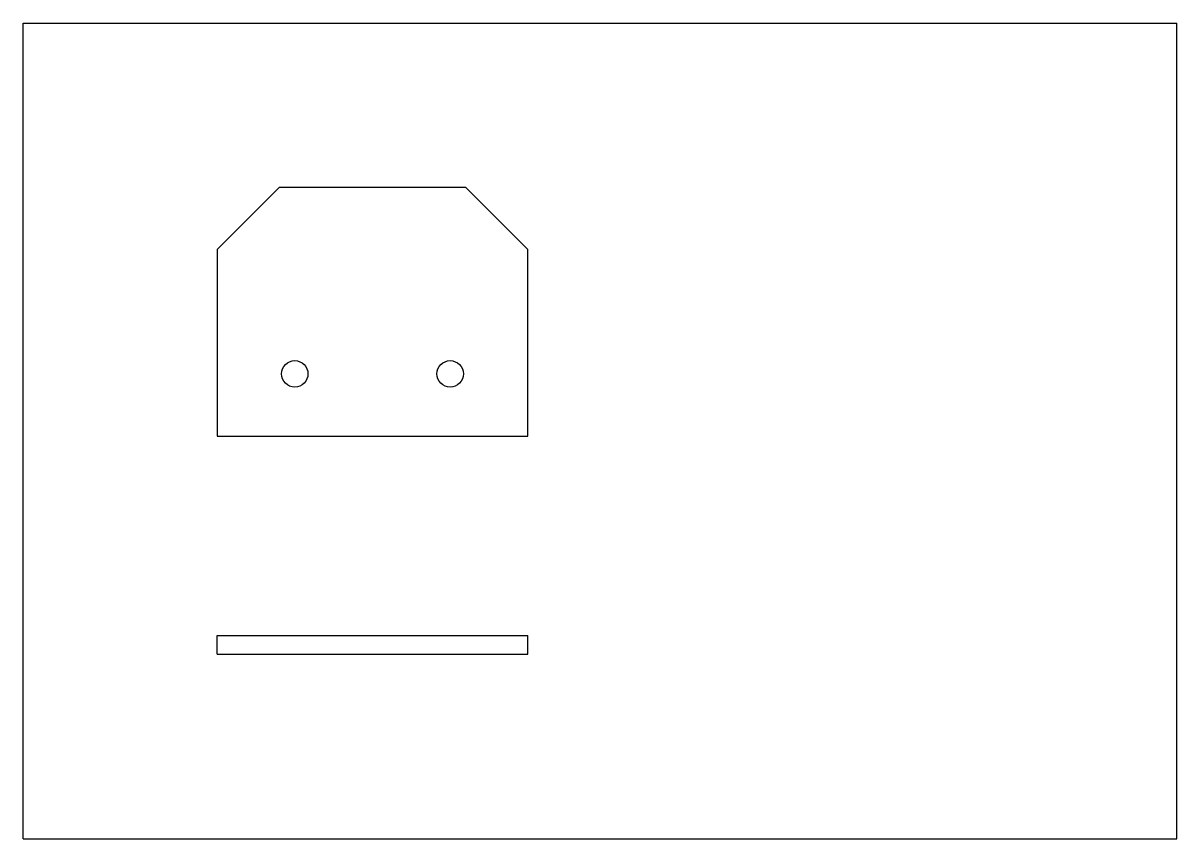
# Model space of a CAD drawing. Header units: inches. Extents: x 0 to 11.7, y 0 to 8.3.
import ezdxf

# ---------------------------------------------------------------- set-up
doc = ezdxf.new("R2010")
doc.units = ezdxf.units.IN
doc.header["$LTSCALE"] = 0.64311
doc.header["$MEASUREMENT"] = 0
doc.layers.get('0').update_dxf_attribs({"linetype": 'CONTINUOUS'})
doc.layers.add('02___PRT_ALL_AXES', color=7, linetype='CONTINUOUS')

msp = doc.modelspace()

# ---------------------------------------------------------------- linework, layer by layer
at = {"color": 7, "linetype": 'CONTINUOUS'}
for p, q in [((0, 0), (0, 8.268)), ((0, 8.268), (11.693, 8.268)), ((11.693, 0), (11.693, 8.268)), ((0, 0), (11.693, 0))]:
    msp.add_line(p, q, dxfattribs=at)
at = {"layer": '02___PRT_ALL_AXES', "color": 7, "linetype": 'CONTINUOUS'}
for p, q in [((2.596, 6.603), (1.966, 5.973)), ((4.486, 6.603), (2.596, 6.603)), ((5.115, 5.973), (4.486, 6.603)), ((1.966, 5.973), (1.966, 4.083)), ((5.115, 4.083), (5.115, 5.973)), ((1.966, 4.083), (5.115, 4.083)), ((1.966, 1.871), (1.966, 2.06)), ((1.966, 2.06), (5.115, 2.06)), ((5.115, 1.871), (5.115, 2.06)), ((1.966, 1.871), (5.115, 1.871))]:
    msp.add_line(p, q, dxfattribs=at)
for centre in [(2.753, 4.713), (4.328, 4.713)]:
    msp.add_circle(centre, 0.134, dxfattribs=at)

doc.saveas('drawing.dxf')
